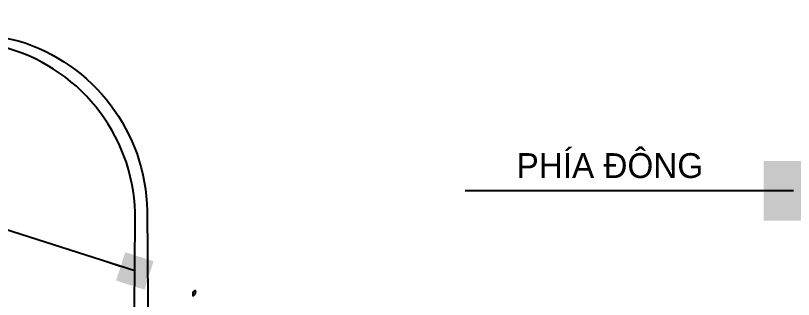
# Model space of a CAD drawing. Header units: millimetres. Extents: x 563079 to 571925, y 2063830 to 2067381.
# Drawn here: x 571045.14 to 571092.07, y 2066951.52 to 2066968.66 of the extents above; entities that cross this region are included whole.
import ezdxf

# ---------------------------------------------------------------- set-up
doc = ezdxf.new("R2010")
doc.units = ezdxf.units.MM
doc.header["$MEASUREMENT"] = 0
for name, color, linetype in [('MATCATDUONG', 8, 'Continuous'), ('MC', 7, 'Continuous'), ('SO', 48, 'Continuous')]:
    doc.layers.add(name, color=color, linetype=linetype)
doc.styles.add('KTEN', font='')
doc.styles.add('TIEUDE', font='', dxfattribs={"width": 0.8})
doc.styles.get('KTEN').set_extended_font_data('.VnAvantH')
doc.styles.get('TIEUDE').set_extended_font_data('.VnAvantH')
doc.dimstyles.new('DIM3', dxfattribs={"dimscale": 1.2, "dimtxt": 1.2, "dimasz": 0.4, "dimexe": 0, "dimexo": 0, "dimgap": 0.3, "dimtad": 1, "dimzin": 0, "dimdsep": 46, "dimtxsty": 'TIEUDE', "dimblk1": 'BOXFILLED', "dimblk2": 'BOXFILLED', "dimsah": 1, "dimcen": 0.09, "dimdle": 0.8, "dimclrd": 9, "dimclre": 9, "dimclrt": 7, "dimadec": 1, "dimazin": 0, "dimtfac": 1, "dimtmove": 2, "dimatfit": 3, "dimldrblk": 'BOXFILLED', "dimfxl": 1, "dimtolj": 1, "dimtzin": 0, "dimarcsym": 0})

# ---------------------------------------------------------------- blocks, each defined once
blk = doc.blocks.new('fasfsfsdf')
at = {"color": 99, "linetype": 'ByBlock'}
for p, q in [((596096.029, 2065641.308), (596096, 2065641.533)), ((596096, 2065641.533), (596096.167, 2065641.429)), ((596096.181, 2065641.187), (596096.029, 2065641.308)), ((596096.167, 2065641.429), (596096.181, 2065641.187))]:
    blk.add_line(p, q, dxfattribs=at)
blk = doc.blocks.new('DEN3')
at = {"layer": 'MATCATDUONG', "color": 222, "elevation": 1.582}
blk.add_lwpolyline([(10945.718, 5254.759), (10945.148, 5329.777, -0.337838), (10960.652, 5350.568), (10973.241, 5353.472), (10972.96, 5354.523), (10959.336, 5351.477, 0.326638), (10943.702, 5330.861), (10943.126, 5254.759)], format="xyb", dxfattribs=at)
blk = doc.blocks.new('_BoxFilled')
at = {"color": 0, "linetype": 'ByBlock', "lineweight": -2}
blk.add_line((-0.5, 0), (-1, 0), dxfattribs=at)
at = {"color": 0, "linetype": 'ByBlock'}
blk.add_solid([(-0.5, 0.5), (0.5, 0.5), (-0.5, -0.5), (0.5, -0.5)], dxfattribs=at)

msp = doc.modelspace()

# ---------------------------------------------------------------- block references
at = {"layer": 'MATCATDUONG', "color": 30, "xscale": -0.4983398430049419, "yscale": 0.4983398430049419, "zscale": 0.4983398430049419}
msp.add_blockref('DEN3', (576506.76789, 2064300.28649, -0.78845), dxfattribs=at)
at = {"layer": 'SO', "color": 4, "xscale": -1}
msp.add_blockref('fasfsfsdf', (1167152.01627, 1310.52598), dxfattribs=at)

# ---------------------------------------------------------------- texts
at = {"layer": 'MC', "style": 'KTEN'}
msp.add_text('phÝa ®«ng', height=1.5, dxfattribs=at).set_placement((571075.37302, 2066958.85338))

# ---------------------------------------------------------------- leaders
at = {"layer": 'MC', "color": 9}
for points, override in [([(571092.07428, 2066958.08183), (571072.27541, 2066958.08183)], {"dimasz": 3, "dimtad": 0, "dimclrd": 6}), ([(571052.34135, 2066953.24645), (571038.06511, 2066957.81664), (571017.85855, 2066957.81664)], {"dimasz": 1.5, "dimgap": 0.3, "dimtad": 0})]:
    msp.add_leader(points, dimstyle='DIM3', override=override, dxfattribs=at)

doc.saveas('drawing.dxf')
